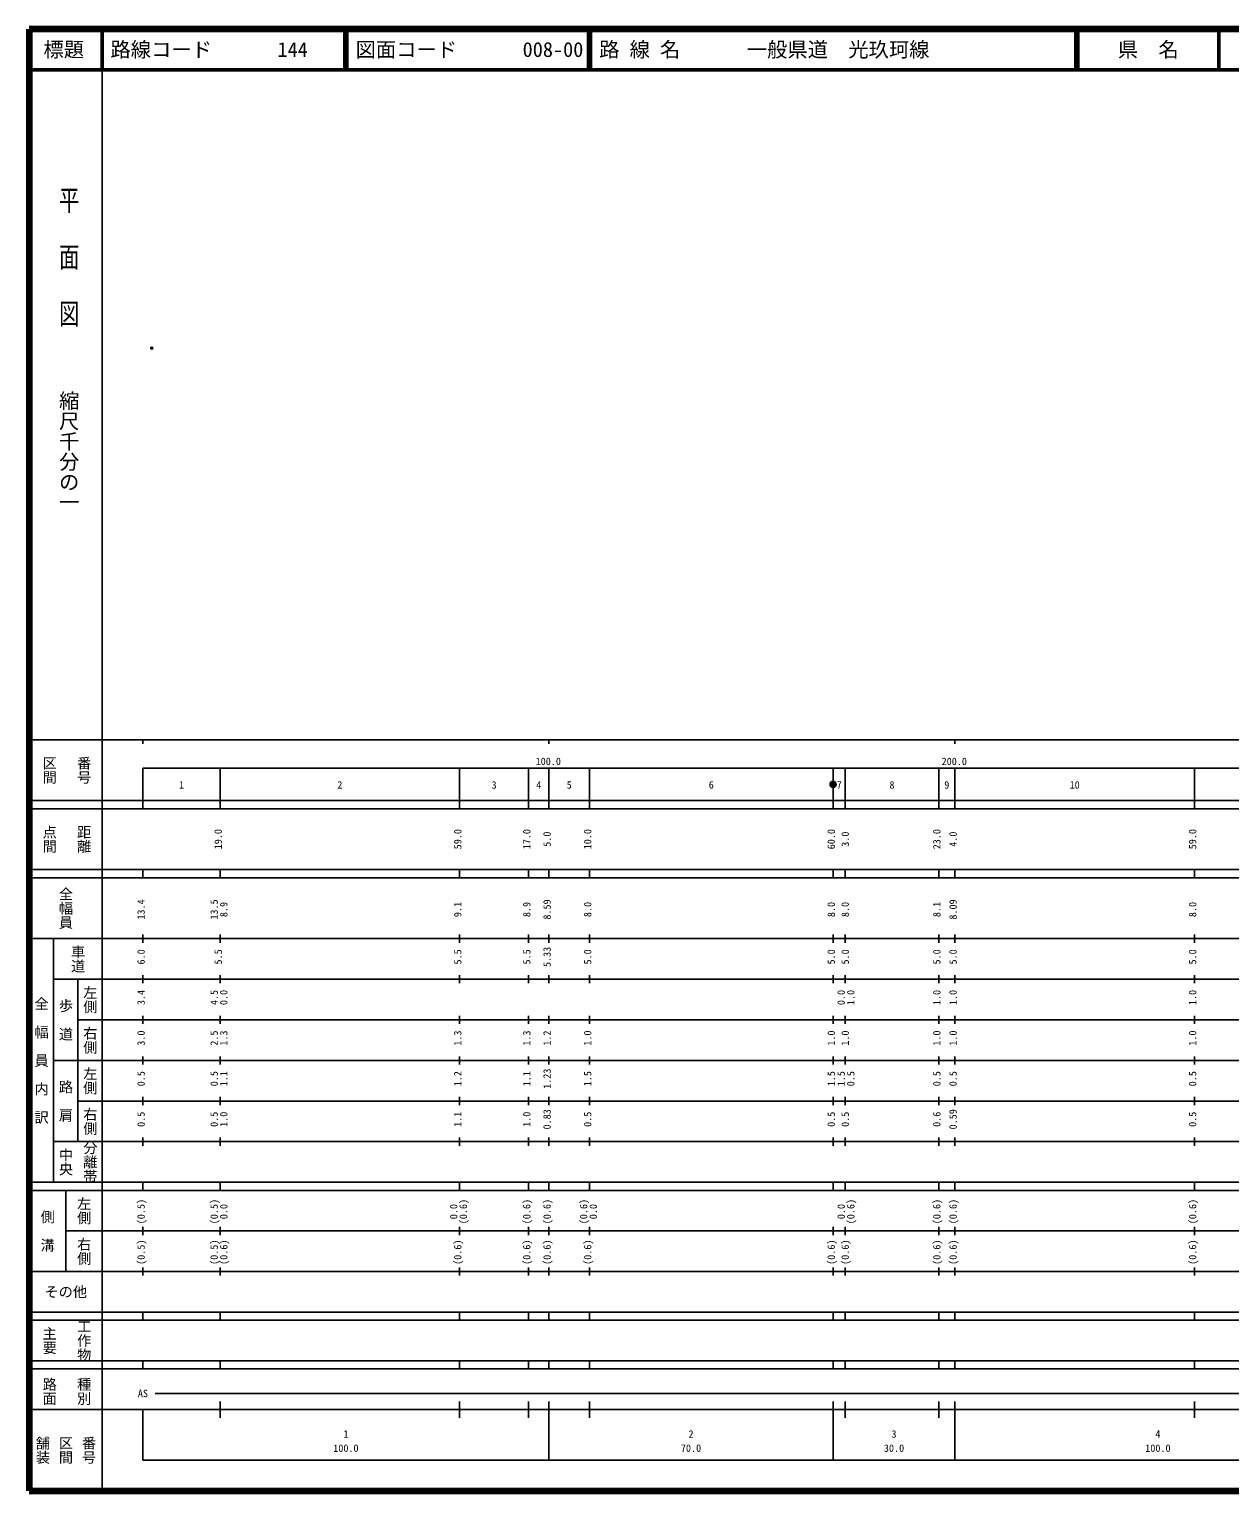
# Model space of a CAD drawing. Units: millimetres on the paper. Extents: x 40 to 680, y 20 to 380.
# Drawn here: x 40 to 335.7, y 20 to 380 of the extents above; entities that cross this region are included whole.
import ezdxf
from ezdxf.enums import TextEntityAlignment as Align

# ---------------------------------------------------------------- set-up
doc = ezdxf.new("R2010")
doc.units = ezdxf.units.MM
doc.header["$PDMODE"] = 32
doc.header["$PDSIZE"] = 0.5
doc.layers.add('M-OTRS', color=6, linetype='Continuous')
doc.layers.add('M-TTL-TXT', color=7, linetype='Continuous')
for name, color, linetype, lineweight in [('M-TTL', 2, 'Continuous', 140), ('M-TTL-BAND', 7, 'Continuous', 25), ('M-TTL-LINE', 7, 'Continuous', 50)]:
    doc.layers.add(name, color=color, linetype=linetype, lineweight=lineweight)
doc.styles.add('@ＭＳ ゴシック', font='')
doc.styles.add('ＭＳ ゴシック', font='')
doc.styles.get('@ＭＳ ゴシック').set_extended_font_data('@MS Gothic')
doc.styles.get('ＭＳ ゴシック').set_extended_font_data('MS Gothic')

msp = doc.modelspace()

# ---------------------------------------------------------------- hatches: boundary and pattern name
at = {"layer": 'M-TTL-BAND'}
msp.add_hatch(color=256, dxfattribs=at).paths.add_polyline_path([(238.75, 194, 1), (237.25, 194, 1)])

# ---------------------------------------------------------------- linework, layer by layer
at = {"layer": 'M-OTRS'}
msp.add_point((70.161, 301.468), dxfattribs=at)
at = {"layer": 'M-TTL'}
for p, q in [((40, 380), (40, 20)), ((680, 380), (40, 380)), ((40, 20), (680, 20))]:
    msp.add_line(p, q, dxfattribs=at)
at = {"layer": 'M-TTL-BAND'}
for p, q in [((58, 370), (58, 20)), ((40, 205), (579, 205)), ((68, 205), (68, 204)), ((168, 205), (168, 204)), ((268, 205), (268, 204)), ((68, 198), (579, 198)), ((68, 198), (68, 188)), ((87, 188), (87, 198)), ((146, 188), (146, 198)), ((163, 188), (163, 198)), ((168, 188), (168, 198)), ((178, 188), (178, 198)), ((238, 188), (238, 198)), ((241, 188), (241, 198)), ((264, 188), (264, 198)), ((268, 188), (268, 198)), ((327, 188), (327, 198)), ((40, 190), (579, 190)), ((40, 188), (579, 188)), ((40, 173), (579, 173)), ((68, 171), (68, 173)), ((87, 171), (87, 173)), ((146, 171), (146, 173)), ((163, 171), (163, 173)), ((168, 171), (168, 173)), ((178, 171), (178, 173)), ((238, 171), (238, 173)), ((241, 171), (241, 173)), ((264, 171), (264, 173)), ((268, 171), (268, 173)), ((327, 171), (327, 173)), ((40, 171), (579, 171)), ((40, 156), (579, 156)), ((46, 96), (46, 156)), ((68, 155), (68, 157)), ((87, 155), (87, 157)), ((146, 155), (146, 157)), ((163, 155), (163, 157)), ((168, 155), (168, 157)), ((178, 155), (178, 157)), ((238, 155), (238, 157)), ((241, 155), (241, 157)), ((264, 155), (264, 157)), ((268, 155), (268, 157)), ((327, 155), (327, 157)), ((46, 146), (579, 146)), ((52, 146), (52, 106)), ((68, 145), (68, 147)), ((87, 145), (87, 147)), ((146, 145), (146, 147)), ((163, 145), (163, 147)), ((168, 145), (168, 147)), ((178, 145), (178, 147)), ((238, 145), (238, 147)), ((241, 145), (241, 147)), ((264, 145), (264, 147)), ((268, 145), (268, 147)), ((327, 145), (327, 147)), ((68, 135), (68, 137)), ((87, 135), (87, 137)), ((146, 135), (146, 137)), ((163, 135), (163, 137)), ((168, 135), (168, 137)), ((178, 135), (178, 137)), ((238, 135), (238, 137)), ((241, 135), (241, 137)), ((264, 135), (264, 137)), ((268, 135), (268, 137)), ((327, 135), (327, 137)), ((52, 136), (579, 136)), ((46, 126), (579, 126)), ((68, 125), (68, 127)), ((87, 125), (87, 127)), ((146, 125), (146, 127)), ((163, 125), (163, 127)), ((168, 125), (168, 127)), ((178, 125), (178, 127)), ((238, 125), (238, 127)), ((241, 125), (241, 127)), ((264, 125), (264, 127)), ((268, 125), (268, 127)), ((327, 125), (327, 127)), ((52, 116), (579, 116)), ((68, 115), (68, 117)), ((87, 115), (87, 117)), ((146, 115), (146, 117)), ((163, 115), (163, 117)), ((168, 115), (168, 117)), ((178, 115), (178, 117)), ((238, 115), (238, 117)), ((241, 115), (241, 117)), ((264, 115), (264, 117)), ((268, 115), (268, 117)), ((327, 115), (327, 117)), ((46, 106), (579, 106)), ((68, 105), (68, 107)), ((87, 105), (87, 107)), ((146, 105), (146, 107)), ((163, 105), (163, 107)), ((168, 105), (168, 107)), ((178, 105), (178, 107)), ((238, 105), (238, 107)), ((241, 105), (241, 107)), ((264, 105), (264, 107)), ((268, 105), (268, 107)), ((327, 105), (327, 107)), ((40, 96), (579, 96)), ((40, 94), (579, 94)), ((49, 94), (49, 74)), ((68, 94), (68, 96)), ((87, 94), (87, 96)), ((146, 94), (146, 96)), ((163, 94), (163, 96)), ((168, 94), (168, 96)), ((178, 94), (178, 96)), ((238, 94), (238, 96)), ((241, 94), (241, 96)), ((264, 94), (264, 96)), ((268, 94), (268, 96)), ((327, 94), (327, 96)), ((49, 84), (579, 84)), ((68, 83), (68, 85)), ((87, 83), (87, 85)), ((146, 83), (146, 85)), ((163, 83), (163, 85)), ((168, 83), (168, 85)), ((178, 83), (178, 85)), ((238, 83), (238, 85)), ((241, 83), (241, 85)), ((264, 83), (264, 85)), ((268, 83), (268, 85)), ((327, 83), (327, 85)), ((40, 74), (579, 74)), ((68, 73), (68, 75)), ((87, 73), (87, 75)), ((146, 73), (146, 75)), ((163, 73), (163, 75)), ((168, 73), (168, 75)), ((178, 73), (178, 75)), ((238, 73), (238, 75)), ((241, 73), (241, 75)), ((264, 73), (264, 75)), ((268, 73), (268, 75)), ((327, 73), (327, 75)), ((40, 64), (579, 64)), ((40, 62), (579, 62)), ((68, 62), (68, 64)), ((87, 62), (87, 64)), ((146, 62), (146, 64)), ((163, 62), (163, 64)), ((168, 62), (168, 64)), ((178, 62), (178, 64)), ((238, 62), (238, 64)), ((241, 62), (241, 64)), ((264, 62), (264, 64)), ((268, 62), (268, 64)), ((327, 62), (327, 64)), ((40, 52), (579, 52)), ((68, 50), (68, 52)), ((87, 50), (87, 52)), ((146, 50), (146, 52)), ((163, 50), (163, 52)), ((168, 50), (168, 52)), ((178, 50), (178, 52)), ((238, 50), (238, 52)), ((241, 50), (241, 52)), ((264, 50), (264, 52)), ((268, 50), (268, 52)), ((327, 50), (327, 52)), ((40, 50), (579, 50)), ((71, 44), (565, 44)), ((40, 40), (579, 40)), ((68, 40), (68, 27.5)), ((87, 38), (87, 42)), ((146, 38), (146, 42)), ((163, 38), (163, 42)), ((168, 27.5), (168, 42)), ((178, 38), (178, 42)), ((238, 27.5), (238, 42)), ((241, 38), (241, 42)), ((264, 38), (264, 42)), ((268, 27.5), (268, 42)), ((327, 38), (327, 42)), ((68, 27.5), (579, 27.5))]:
    msp.add_line(p, q, dxfattribs=at)
msp.add_lwpolyline([(238.75, 194, 1), (237.25, 194, 1)], format="xyb", close=True, dxfattribs=at)
at = {"layer": 'M-TTL-LINE'}
for p, q in [((58, 380), (58, 370)), ((117.75, 380), (117.75, 370)), ((118.25, 380), (118.25, 370)), ((177.75, 380), (177.75, 370)), ((178.25, 380), (178.25, 370)), ((297.75, 380), (297.75, 370)), ((298.25, 380), (298.25, 370)), ((333, 380), (333, 370)), ((40, 370), (680, 370))]:
    msp.add_line(p, q, dxfattribs=at)

# ---------------------------------------------------------------- texts
at = {"layer": 'M-TTL-BAND', "style": '@ＭＳ ゴシック', "width": 1.4}
msp.add_text('平  面  図', height=3.666, rotation=270, dxfattribs=at).set_placement((49.777, 306.475), align=Align.MIDDLE_RIGHT)
at = {"layer": 'M-TTL-BAND', "style": '@ＭＳ ゴシック'}
msp.add_text('縮尺千分の一', height=3.666, rotation=270, dxfattribs=at).set_placement((49.777, 261.03), align=Align.MIDDLE_RIGHT)
for s, p in [('区間', (45, 197.5)), ('番号', (53.5, 197.5)), ('点間', (45, 180.5)), ('距離', (53.5, 180.5)), ('全幅員', (49, 163.5)), ('車道', (52, 151)), ('左側', (55, 141)), ('全\u3000幅\u3000員\u3000内\u3000訳', (43, 126)), ('歩\u3000道', (49, 136)), ('右側', (55, 131)), ('左側', (55, 121)), ('路\u3000肩', (49, 116)), ('右側', (55, 111)), ('分離帯', (55, 101)), ('中央', (49, 101)), ('左側', (53.5, 89)), ('側\u3000溝', (44.5, 84)), ('右側', (53.5, 79)), ('工作物', (53.5, 57)), ('主要', (45, 57)), ('路面', (45, 44.5)), ('種別', (53.5, 44.5)), ('舗装', (43.333, 30)), ('区間', (49, 30)), ('番号', (54.667, 30))]:
    msp.add_text(s, height=2.566, rotation=270, dxfattribs=at).set_placement(p, align=Align.MIDDLE_CENTER)
at = {"layer": 'M-TTL-BAND', "style": 'ＭＳ ゴシック'}
for s, p in [('100.0', (167.844, 198.195)), ('200.0', (267.844, 198.195)), ('1', (77.5, 192.405)), ('2', (116.5, 192.405)), ('3', (154.5, 192.405)), ('4', (165.5, 192.405)), ('5', (173, 192.405)), ('6', (208, 192.405)), ('7', (239.5, 192.405)), ('8', (252.5, 192.405)), ('9', (266, 192.405)), ('10', (297.5, 192.405)), ('AS', (68, 42.5)), ('1', (118, 32.523)), ('2', (203, 32.523)), ('3', (253, 32.523)), ('4', (318, 32.523)), ('100.0', (118, 29.033)), ('70.0', (203, 29.033)), ('30.0', (253, 29.033)), ('100.0', (318, 29.033))]:
    msp.add_text(s, height=1.833, dxfattribs=at).set_placement(p, align=Align.BOTTOM_CENTER)
for s, p in [('19.0', (88, 180.5)), ('59.0', (147, 180.5)), ('17.0', (164, 180.5)), ('5.0', (169, 180.5)), ('10.0', (179, 180.5)), ('60.0', (239, 180.5)), ('3.0', (242.436, 180.5)), ('23.0', (265, 180.5)), ('4.0', (269, 180.5)), ('59.0', (328, 180.5)), ('13.4', (69, 163.174)), ('13.5', (87, 163.174)), ('8.9', (89.37, 163.174)), ('9.1', (147, 163.174)), ('8.9', (164, 163.174)), ('8.59', (169, 163.174)), ('8.0', (179, 163.174)), ('8.0', (239, 163.174)), ('8.0', (242.436, 163.174)), ('8.1', (265, 163.174)), ('8.09', (269, 163.174)), ('8.0', (328, 163.174)), ('6.0', (69, 151.5)), ('5.5', (88, 151.5)), ('5.5', (147, 151.5)), ('5.5', (164, 151.5)), ('5.33', (169, 151.5)), ('5.0', (179, 151.5)), ('5.0', (239, 151.5)), ('5.0', (242.436, 151.5)), ('5.0', (265, 151.5)), ('5.0', (269, 151.5)), ('5.0', (328, 151.5)), ('3.4', (69, 141.5)), ('4.5', (87, 141.5)), ('0.0', (89.37, 141.5)), ('0.0', (241.436, 141.5)), ('1.0', (243.806, 141.5)), ('1.0', (265, 141.5)), ('1.0', (269, 141.5)), ('1.0', (328, 141.5)), ('3.0', (69, 131.5)), ('2.5', (87, 131.5)), ('1.3', (89.37, 131.5)), ('1.3', (147, 131.5)), ('1.3', (164, 131.5)), ('1.2', (169, 131.5)), ('1.0', (179, 131.5)), ('1.0', (239, 131.5)), ('1.0', (242.436, 131.5)), ('1.0', (265, 131.5)), ('1.0', (269, 131.5)), ('1.0', (328, 131.5)), ('0.5', (69, 121.5)), ('0.5', (87, 121.5)), ('1.1', (89.37, 121.5)), ('1.2', (147, 121.5)), ('1.1', (164, 121.5)), ('1.23', (169, 121.5)), ('1.5', (179, 121.5)), ('1.5', (239, 121.5)), ('1.5', (241.436, 121.5)), ('0.5', (243.806, 121.5)), ('0.5', (265, 121.5)), ('0.5', (269, 121.5)), ('0.5', (328, 121.5)), ('0.5', (69, 111.5)), ('0.5', (87, 111.5)), ('1.0', (89.37, 111.5)), ('1.1', (147, 111.5)), ('1.0', (164, 111.5)), ('0.83', (169, 111.5)), ('0.5', (179, 111.5)), ('0.5', (239, 111.5)), ('0.5', (242.436, 111.5)), ('0.6', (265, 111.5)), ('0.59', (269, 111.5)), ('0.5', (328, 111.5)), ('(0.5)', (69, 88.764)), ('(0.5)', (87, 88.764)), ('0.0', (89.37, 88.764)), ('0.0', (146, 88.764)), ('(0.6)', (148.37, 88.764)), ('(0.6)', (164, 88.764)), ('(0.6)', (169, 88.764)), ('(0.6)', (178, 88.764)), ('0.0', (180.37, 88.764)), ('0.0', (241.436, 88.764)), ('(0.6)', (243.806, 88.764)), ('(0.6)', (265, 88.764)), ('(0.6)', (269, 88.764)), ('(0.6)', (328, 88.764)), ('(0.5)', (69, 78.764)), ('(0.5)', (87, 78.764)), ('(0.6)', (89.37, 78.764)), ('(0.6)', (147, 78.764)), ('(0.6)', (164, 78.764)), ('(0.6)', (169, 78.764)), ('(0.6)', (179, 78.764)), ('(0.6)', (239, 78.764)), ('(0.6)', (242.436, 78.764)), ('(0.6)', (265, 78.764)), ('(0.6)', (269, 78.764)), ('(0.6)', (328, 78.764))]:
    msp.add_text(s, height=1.833, rotation=90, dxfattribs=at).set_placement(p, align=Align.BOTTOM_CENTER)
msp.add_text('その他', height=2.566, dxfattribs=at).set_placement((49, 69), align=Align.MIDDLE_CENTER)
at = {"layer": 'M-TTL-TXT', "style": 'ＭＳ ゴシック'}
for s, p in [('標題', (48.5, 375)), ('県\u3000名', (315.625, 375))]:
    msp.add_text(s, height=3.666, dxfattribs=at).set_placement(p, align=Align.MIDDLE_CENTER)
for s, p in [('路線コード', (60, 375)), ('144', (101.142, 375)), ('図面コード', (120.38, 375)), ('008-00', (161.521, 375)), ('路 線 名', (180.38, 375)), ('一般県道\u3000光玖珂線', (216.734, 375))]:
    msp.add_text(s, height=3.666, dxfattribs=at).set_placement(p, align=Align.MIDDLE_LEFT)

doc.saveas('drawing.dxf')
